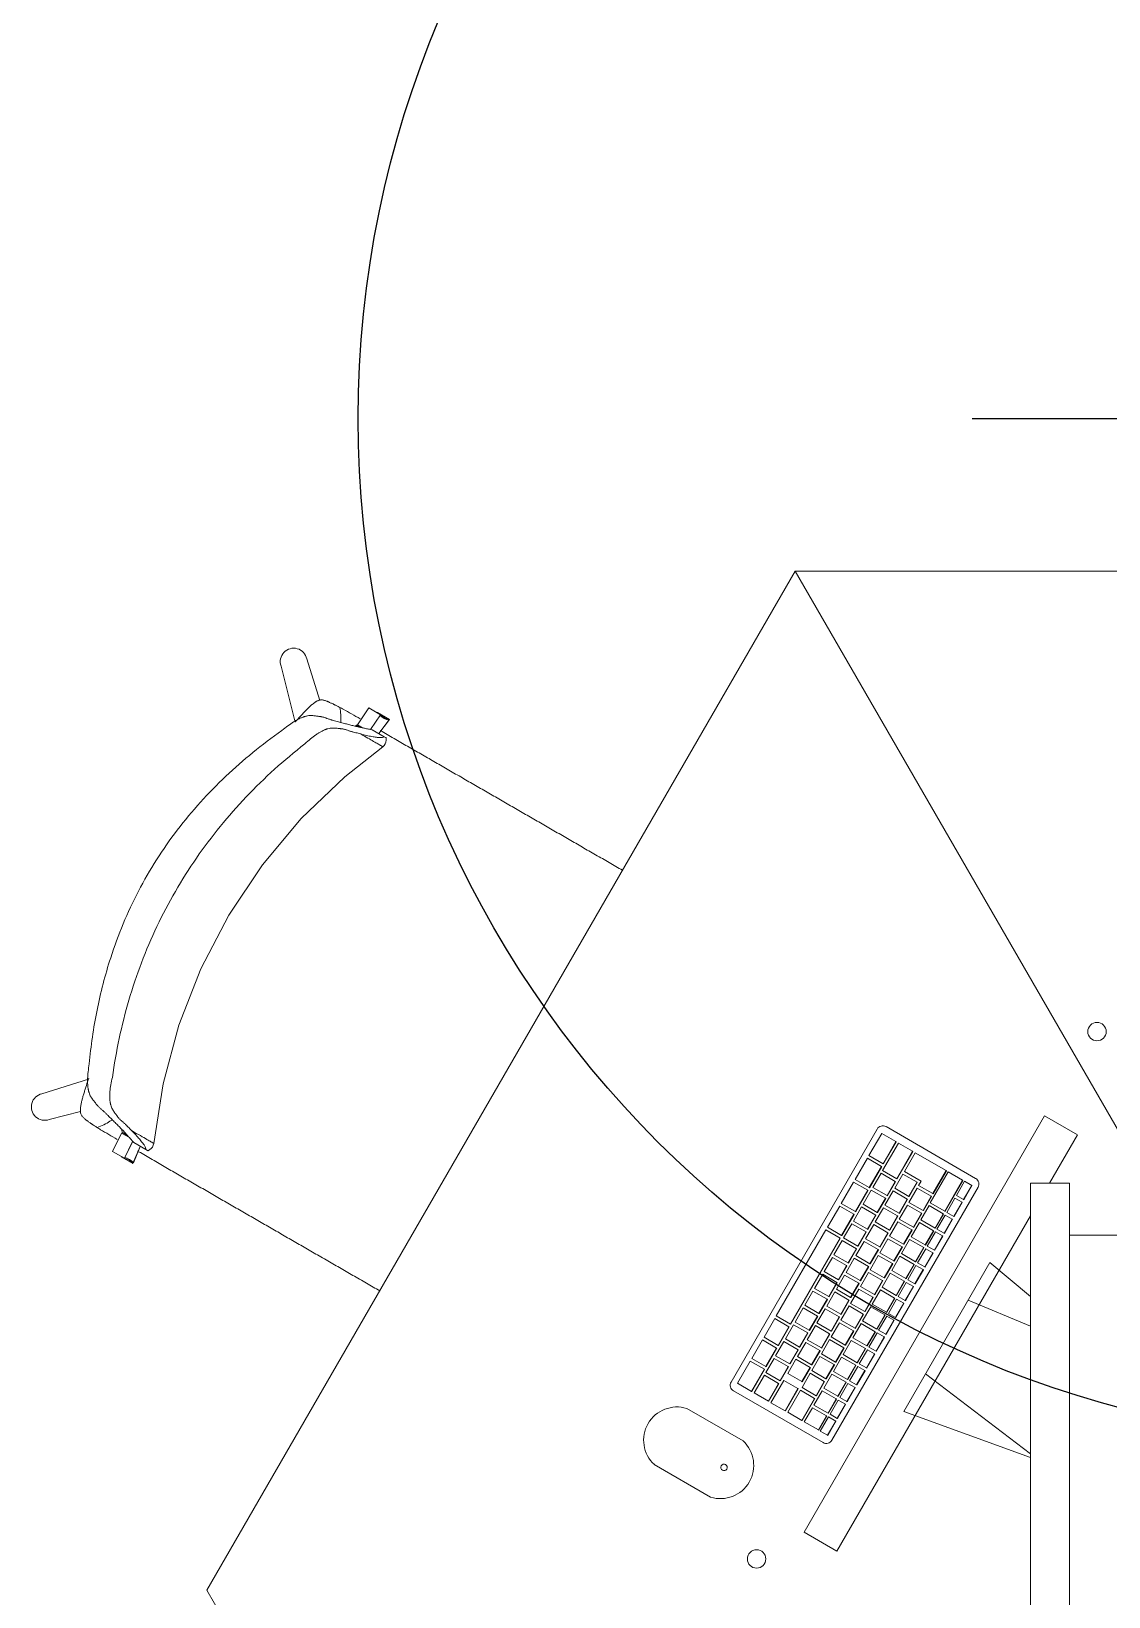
# Model space of a CAD drawing. Header units: millimetres. Extents: x 155920 to 295199, y -4084 to 97293.
# Drawn here: x 166889 to 167942, y 22626 to 24156 of the extents above; entities that cross this region are included whole.
import ezdxf

# ---------------------------------------------------------------- set-up
doc = ezdxf.new("R2010")
doc.units = ezdxf.units.MM
doc.header["$MEASUREMENT"] = 0
for name, color, linetype, lineweight in [('A-GENM', 8, 'CONTINUOUS', 9), ('E-ELEC-EQPM', 8, 'CONTINUOUS', 9), ('I-FURN', 8, 'CONTINUOUS', 9)]:
    doc.layers.add(name, color=color, linetype=linetype, lineweight=lineweight)
doc.layers.add('Social Distancing', color=7, linetype='CONTINUOUS')

msp = doc.modelspace()

# ---------------------------------------------------------------- linework, layer by layer
at = {"layer": 'A-GENM'}
for p, q in [((167572.9, 22836), (167715.6, 23083.3)), ((167720.1, 23079), (167707.6, 23057.3)), ((167733.9, 23071), (167720.1, 23079)), ((167724.3, 23085.6), (167811.9, 23035)), ((167736.4, 23069.5), (167720.9, 23042.7)), ((167721.4, 23049.4), (167733.9, 23071)), ((167734.1, 23070.9), (167721.6, 23049.2)), ((167733.9, 23071), (167734.1, 23070.9)), ((167734.8, 23034.7), (167750.3, 23061.5)), ((167750.5, 23061.4), (167735, 23034.6)), ((167750.3, 23061.5), (167736.4, 23069.5)), ((167752.8, 23060.1), (167742.3, 23041.9)), ((167750.3, 23061.5), (167750.5, 23061.4)), ((167783, 23042.6), (167752.8, 23060.1)), ((167706.1, 23054.7), (167694.1, 23033.9)), ((167719.9, 23046.8), (167706.1, 23054.7)), ((167707.6, 23057.3), (167721.4, 23049.4)), ((167707.9, 23026), (167719.9, 23046.8)), ((167720.1, 23046.6), (167708.1, 23025.8)), ((167719.9, 23046.8), (167720.1, 23046.6)), ((167721.4, 23049.4), (167721.6, 23049.2)), ((167692.6, 23031.3), (167680.6, 23010.6)), ((167706.4, 23023.4), (167692.6, 23031.3)), ((167694.1, 23033.9), (167707.9, 23026)), ((167719.4, 23040.1), (167711.4, 23026.2)), ((167733.3, 23032.1), (167719.4, 23040.1)), ((167720.9, 23042.7), (167734.8, 23034.7)), ((167725.3, 23018.2), (167733.3, 23032.1)), ((167733.5, 23032), (167725.5, 23018.1)), ((167740.8, 23039.3), (167732.8, 23025.4)), ((167733.3, 23032.1), (167733.5, 23032)), ((167734.8, 23034.7), (167735, 23034.6)), ((167754.6, 23031.3), (167740.8, 23039.3)), ((167742.3, 23041.9), (167758.7, 23032.4)), ((167746.6, 23017.4), (167754.6, 23031.3)), ((167754.9, 23031.2), (167746.9, 23017.3)), ((167754.6, 23031.3), (167754.9, 23031.2)), ((167758.7, 23032.4), (167756.2, 23028.1)), ((167785.1, 23041.4), (167767.6, 23011.1)), ((167770, 23020.1), (167783, 23042.6)), ((167783.3, 23042.5), (167770.3, 23020)), ((167781.7, 23003), (167799.2, 23033.3)), ((167799.4, 23033.1), (167781.9, 23002.8)), ((167783, 23042.6), (167783.3, 23042.5)), ((167799.2, 23033.3), (167785.1, 23041.4)), ((167801.1, 23032.2), (167793.1, 23018.3)), ((167799.2, 23033.3), (167799.4, 23033.1)), ((167808.1, 23028.2), (167801.1, 23032.2)), ((167814.3, 23026.4), (167671.5, 22779.1)), ((167694.4, 23002.6), (167706.4, 23023.4)), ((167706.6, 23023.2), (167694.6, 23002.4)), ((167709.9, 23023.6), (167701.9, 23009.8)), ((167706.4, 23023.4), (167706.6, 23023.2)), ((167707.9, 23026), (167708.1, 23025.8)), ((167723.8, 23015.6), (167709.9, 23023.6)), ((167711.4, 23026.2), (167725.3, 23018.2)), ((167715.8, 23001.8), (167723.8, 23015.6)), ((167724, 23015.5), (167716, 23001.6)), ((167731.3, 23022.8), (167723.3, 23009)), ((167723.8, 23015.6), (167724, 23015.5)), ((167725.3, 23018.2), (167725.5, 23018.1)), ((167745.1, 23014.8), (167731.3, 23022.8)), ((167732.8, 23025.4), (167746.6, 23017.4)), ((167737.1, 23001), (167745.1, 23014.8)), ((167745.4, 23014.7), (167737.4, 23000.8)), ((167745.1, 23014.8), (167745.4, 23014.7)), ((167746.6, 23017.4), (167746.9, 23017.3)), ((167754.7, 23025.5), (167746.7, 23011.6)), ((167768.5, 23017.5), (167754.7, 23025.5)), ((167756.2, 23028.1), (167770, 23020.1)), ((167760.5, 23003.6), (167768.5, 23017.5)), ((167768.8, 23017.4), (167760.8, 23003.5)), ((167768.5, 23017.5), (167768.8, 23017.4)), ((167770, 23020.1), (167770.3, 23020)), ((167791.6, 23015.7), (167783.6, 23001.8)), ((167798.6, 23011.7), (167791.6, 23015.7)), ((167793.1, 23018.3), (167800.1, 23014.3)), ((167800.1, 23014.3), (167808.1, 23028.2)), ((167800.1, 23014.3), (167800.3, 23014.2)), ((167808.3, 23028), (167800.3, 23014.2)), ((167808.1, 23028.2), (167808.3, 23028)), ((167679.1, 23008), (167667.1, 22987.2)), ((167692.9, 23000), (167679.1, 23008)), ((167680.6, 23010.6), (167694.4, 23002.6)), ((167680.9, 22979.2), (167692.9, 23000)), ((167693.1, 22999.8), (167681.1, 22979.1)), ((167700.4, 23007.2), (167692.4, 22993.3)), ((167692.9, 23000), (167693.1, 22999.8)), ((167694.4, 23002.6), (167694.6, 23002.4)), ((167714.3, 22999.2), (167700.4, 23007.2)), ((167701.9, 23009.8), (167715.8, 23001.8)), ((167706.3, 22985.3), (167714.3, 22999.2)), ((167714.5, 22999), (167706.5, 22985.2)), ((167721.8, 23006.4), (167713.8, 22992.5)), ((167714.3, 22999.2), (167714.5, 22999)), ((167715.8, 23001.8), (167716, 23001.6)), ((167735.6, 22998.4), (167721.8, 23006.4)), ((167723.3, 23009), (167737.1, 23001)), ((167727.6, 22984.5), (167735.6, 22998.4)), ((167735.9, 22998.2), (167727.9, 22984.4)), ((167735.6, 22998.4), (167735.9, 22998.2)), ((167737.1, 23001), (167737.4, 23000.8)), ((167745.2, 23009), (167737.2, 22995.2)), ((167759, 23001), (167745.2, 23009)), ((167746.7, 23011.6), (167760.5, 23003.6)), ((167751, 22987.2), (167759, 23001)), ((167759.3, 23000.9), (167751.3, 22987)), ((167766.4, 23008.4), (167758.4, 22994.5)), ((167759, 23001), (167759.3, 23000.9)), ((167760.5, 23003.6), (167760.8, 23003.5)), ((167780.2, 23000.4), (167766.4, 23008.4)), ((167767.6, 23011.1), (167781.7, 23003)), ((167772.2, 22986.5), (167780.2, 23000.4)), ((167780.4, 23000.2), (167772.4, 22986.4)), ((167782.1, 22999.2), (167774.1, 22985.4)), ((167780.2, 23000.4), (167780.4, 23000.2)), ((167781.7, 23003), (167781.9, 23002.8)), ((167789.1, 22995.3), (167782.1, 22999.2)), ((167783.6, 23001.8), (167790.6, 22997.9)), ((167790.6, 22997.9), (167798.6, 23011.7)), ((167798.8, 23011.6), (167790.8, 22997.7)), ((167798.6, 23011.7), (167798.8, 23011.6)), ((167665.6, 22984.6), (167617.1, 22900.6)), ((167679.4, 22976.6), (167665.6, 22984.6)), ((167667.1, 22987.2), (167680.9, 22979.2)), ((167690.9, 22990.7), (167682.9, 22976.9)), ((167704.8, 22982.7), (167690.9, 22990.7)), ((167692.4, 22993.3), (167706.3, 22985.3)), ((167712.3, 22989.9), (167704.3, 22976.1)), ((167706.3, 22985.3), (167706.5, 22985.2)), ((167726.1, 22981.9), (167712.3, 22989.9)), ((167713.8, 22992.5), (167727.6, 22984.5)), ((167727.6, 22984.5), (167727.9, 22984.4)), ((167735.7, 22992.6), (167727.7, 22978.7)), ((167749.5, 22984.6), (167735.7, 22992.6)), ((167737.2, 22995.2), (167751, 22987.2)), ((167741.5, 22970.7), (167749.5, 22984.6)), ((167749.8, 22984.4), (167741.8, 22970.6)), ((167756.9, 22991.9), (167748.9, 22978)), ((167749.5, 22984.6), (167749.8, 22984.4)), ((167751, 22987.2), (167751.3, 22987)), ((167770.7, 22983.9), (167756.9, 22991.9)), ((167758.4, 22994.5), (167772.2, 22986.5)), ((167762.7, 22970.1), (167770.7, 22983.9)), ((167770.9, 22983.8), (167762.9, 22969.9)), ((167770.7, 22983.9), (167770.9, 22983.8)), ((167772.2, 22986.5), (167772.4, 22986.4)), ((167774.1, 22985.4), (167781.1, 22981.4)), ((167781.1, 22981.4), (167789.1, 22995.3)), ((167789.3, 22995.1), (167781.3, 22981.3)), ((167789.1, 22995.3), (167789.3, 22995.1)), ((167790.6, 22997.9), (167790.8, 22997.7)), ((167630.9, 22892.6), (167679.4, 22976.6)), ((167679.6, 22976.5), (167631.1, 22892.5)), ((167681.4, 22974.3), (167673.4, 22960.4)), ((167679.4, 22976.6), (167679.6, 22976.5)), ((167680.9, 22979.2), (167681.1, 22979.1)), ((167695.3, 22966.3), (167681.4, 22974.3)), ((167682.9, 22976.9), (167696.8, 22968.9)), ((167702.8, 22973.5), (167694.8, 22959.6)), ((167696.8, 22968.9), (167704.8, 22982.7)), ((167696.8, 22968.9), (167697, 22968.7)), ((167705, 22982.6), (167697, 22968.7)), ((167716.6, 22965.5), (167702.8, 22973.5)), ((167704.3, 22976.1), (167718.1, 22968.1)), ((167704.8, 22982.7), (167705, 22982.6)), ((167718.1, 22968.1), (167726.1, 22981.9)), ((167718.1, 22968.1), (167718.4, 22967.9)), ((167726.2, 22976.1), (167718.2, 22962.3)), ((167726.4, 22981.8), (167718.4, 22967.9)), ((167726.1, 22981.9), (167726.4, 22981.8)), ((167740, 22968.1), (167726.2, 22976.1)), ((167727.7, 22978.7), (167741.5, 22970.7)), ((167732, 22954.3), (167740, 22968.1)), ((167740.3, 22968), (167732.3, 22954.1)), ((167747.4, 22975.4), (167739.4, 22961.6)), ((167740, 22968.1), (167740.3, 22968)), ((167741.5, 22970.7), (167741.8, 22970.6)), ((167761.2, 22967.5), (167747.4, 22975.4)), ((167748.9, 22978), (167762.7, 22970.1)), ((167762.7, 22970.1), (167762.9, 22969.9)), ((167772.6, 22982.8), (167764.6, 22968.9)), ((167764.6, 22968.9), (167771.6, 22964.9)), ((167771.6, 22964.9), (167779.6, 22978.8)), ((167779.8, 22978.7), (167771.8, 22964.8)), ((167779.6, 22978.8), (167772.6, 22982.8)), ((167779.6, 22978.8), (167779.8, 22978.7)), ((167781.1, 22981.4), (167781.3, 22981.3)), ((167671.9, 22957.8), (167663.9, 22943.9)), ((167685.8, 22949.8), (167671.9, 22957.8)), ((167673.4, 22960.4), (167687.3, 22952.4)), ((167693.3, 22957), (167685.3, 22943.1)), ((167687.3, 22952.4), (167695.3, 22966.3)), ((167687.3, 22952.4), (167687.5, 22952.3)), ((167695.5, 22966.1), (167687.5, 22952.3)), ((167707.1, 22949), (167693.3, 22957)), ((167694.8, 22959.6), (167708.6, 22951.6)), ((167695.3, 22966.3), (167695.5, 22966.1)), ((167708.6, 22951.6), (167716.6, 22965.5)), ((167716.7, 22959.7), (167708.7, 22945.8)), ((167716.9, 22965.3), (167708.9, 22951.5)), ((167716.6, 22965.5), (167716.9, 22965.3)), ((167730.5, 22951.7), (167716.7, 22959.7)), ((167718.2, 22962.3), (167732, 22954.3)), ((167737.9, 22959), (167729.9, 22945.1)), ((167732, 22954.3), (167732.3, 22954.1)), ((167751.7, 22951), (167737.9, 22959)), ((167739.4, 22961.6), (167753.2, 22953.6)), ((167753.2, 22953.6), (167761.2, 22967.5)), ((167753.2, 22953.6), (167753.4, 22953.5)), ((167761.4, 22967.3), (167753.4, 22953.5)), ((167763.1, 22966.3), (167755.1, 22952.5)), ((167755.1, 22952.5), (167762.1, 22948.5)), ((167761.2, 22967.5), (167761.4, 22967.3)), ((167762.1, 22948.5), (167770.1, 22962.3)), ((167770.3, 22962.2), (167762.3, 22948.4)), ((167770.1, 22962.3), (167763.1, 22966.3)), ((167770.1, 22962.3), (167770.3, 22962.2)), ((167771.6, 22964.9), (167771.8, 22964.8)), ((167662.4, 22941.3), (167654.4, 22927.5)), ((167676.3, 22933.4), (167662.4, 22941.3)), ((167663.9, 22943.9), (167677.8, 22936)), ((167683.8, 22940.5), (167675.8, 22926.7)), ((167677.8, 22936), (167685.8, 22949.8)), ((167686, 22949.7), (167678, 22935.8)), ((167697.6, 22932.6), (167683.8, 22940.5)), ((167685.3, 22943.1), (167699.1, 22935.2)), ((167685.8, 22949.8), (167686, 22949.7)), ((167699.1, 22935.2), (167707.1, 22949)), ((167707.2, 22943.2), (167699.2, 22929.3)), ((167707.4, 22948.9), (167699.4, 22935)), ((167707.1, 22949), (167707.4, 22948.9)), ((167721, 22935.2), (167707.2, 22943.2)), ((167708.6, 22951.6), (167708.9, 22951.5)), ((167708.7, 22945.8), (167722.5, 22937.8)), ((167728.4, 22942.5), (167720.4, 22928.7)), ((167722.5, 22937.8), (167730.5, 22951.7)), ((167722.5, 22937.8), (167722.8, 22937.7)), ((167730.8, 22951.5), (167722.8, 22937.7)), ((167742.2, 22934.6), (167728.4, 22942.5)), ((167729.9, 22945.1), (167743.7, 22937.2)), ((167730.5, 22951.7), (167730.8, 22951.5)), ((167743.7, 22937.2), (167751.7, 22951)), ((167743.7, 22937.2), (167743.9, 22937)), ((167751.9, 22950.9), (167743.9, 22937)), ((167753.6, 22949.9), (167745.6, 22936)), ((167751.7, 22951), (167751.9, 22950.9)), ((167752.6, 22932), (167760.6, 22945.9)), ((167760.8, 22945.8), (167752.8, 22931.9)), ((167760.6, 22945.9), (167753.6, 22949.9)), ((167760.6, 22945.9), (167760.8, 22945.8)), ((167762.1, 22948.5), (167762.3, 22948.4)), ((167652.9, 22924.9), (167644.9, 22911)), ((167666.8, 22916.9), (167652.9, 22924.9)), ((167654.4, 22927.5), (167668.3, 22919.5)), ((167674.3, 22924.1), (167666.3, 22910.2)), ((167668.3, 22919.5), (167676.3, 22933.4)), ((167676.5, 22933.2), (167668.5, 22919.4)), ((167688.1, 22916.1), (167674.3, 22924.1)), ((167675.8, 22926.7), (167689.6, 22918.7)), ((167676.3, 22933.4), (167676.5, 22933.2)), ((167677.8, 22936), (167678, 22935.8)), ((167689.6, 22918.7), (167697.6, 22932.6)), ((167697.7, 22926.7), (167689.7, 22912.9)), ((167697.9, 22932.4), (167689.9, 22918.6)), ((167697.6, 22932.6), (167697.9, 22932.4)), ((167711.5, 22918.8), (167697.7, 22926.7)), ((167699.1, 22935.2), (167699.4, 22935)), ((167699.2, 22929.3), (167713, 22921.4)), ((167718.9, 22926.1), (167710.9, 22912.2)), ((167713, 22921.4), (167721, 22935.2)), ((167721.3, 22935.1), (167713.3, 22921.2)), ((167732.7, 22918.1), (167718.9, 22926.1)), ((167720.4, 22928.7), (167734.2, 22920.7)), ((167721, 22935.2), (167721.3, 22935.1)), ((167734.2, 22920.7), (167742.2, 22934.6)), ((167742.4, 22934.4), (167734.4, 22920.6)), ((167744.1, 22933.4), (167736.1, 22919.6)), ((167742.2, 22934.6), (167742.4, 22934.4)), ((167743.1, 22915.6), (167751.1, 22929.4)), ((167751.3, 22929.3), (167743.3, 22915.4)), ((167751.1, 22929.4), (167744.1, 22933.4)), ((167745.6, 22936), (167752.6, 22932)), ((167751.1, 22929.4), (167751.3, 22929.3)), ((167752.6, 22932), (167752.8, 22931.9)), ((167643.4, 22908.4), (167635.4, 22894.6)), ((167657.3, 22900.5), (167643.4, 22908.4)), ((167644.9, 22911), (167658.8, 22903.1)), ((167664.8, 22907.6), (167656.8, 22893.8)), ((167658.8, 22903.1), (167666.8, 22916.9)), ((167667, 22916.8), (167659, 22902.9)), ((167678.6, 22899.7), (167664.8, 22907.6)), ((167666.3, 22910.2), (167680.1, 22902.3)), ((167666.8, 22916.9), (167667, 22916.8)), ((167668.3, 22919.5), (167668.5, 22919.4)), ((167680.1, 22902.3), (167688.1, 22916.1)), ((167688.2, 22910.3), (167680.2, 22896.4)), ((167688.4, 22916), (167680.4, 22902.1)), ((167688.1, 22916.1), (167688.4, 22916)), ((167702, 22902.3), (167688.2, 22910.3)), ((167689.6, 22918.7), (167689.9, 22918.6)), ((167689.7, 22912.9), (167703.5, 22904.9)), ((167709.4, 22909.6), (167701.4, 22895.8)), ((167703.5, 22904.9), (167711.5, 22918.8)), ((167711.8, 22918.6), (167703.8, 22904.8)), ((167723.2, 22901.6), (167709.4, 22909.6)), ((167710.9, 22912.2), (167724.7, 22904.2)), ((167711.5, 22918.8), (167711.8, 22918.6)), ((167713, 22921.4), (167713.3, 22921.2)), ((167724.7, 22904.2), (167732.7, 22918.1)), ((167732.9, 22918), (167724.9, 22904.1)), ((167734.6, 22917), (167726.6, 22903.1)), ((167732.7, 22918.1), (167732.9, 22918)), ((167733.6, 22899.1), (167741.6, 22913)), ((167741.8, 22912.8), (167733.8, 22899)), ((167734.2, 22920.7), (167734.4, 22920.6)), ((167741.6, 22913), (167734.6, 22917)), ((167736.1, 22919.6), (167743.1, 22915.6)), ((167741.6, 22913), (167741.8, 22912.8)), ((167743.1, 22915.6), (167743.3, 22915.4)), ((167615.6, 22898), (167605.1, 22879.8)), ((167629.4, 22890), (167615.6, 22898)), ((167617.1, 22900.6), (167630.9, 22892.6)), ((167633.9, 22892), (167625.9, 22878.1)), ((167630.9, 22892.6), (167631.1, 22892.5)), ((167647.8, 22884), (167633.9, 22892)), ((167635.4, 22894.6), (167649.3, 22886.6)), ((167655.3, 22891.2), (167647.3, 22877.3)), ((167649.3, 22886.6), (167657.3, 22900.5)), ((167657.5, 22900.3), (167649.5, 22886.5)), ((167669.1, 22883.2), (167655.3, 22891.2)), ((167656.8, 22893.8), (167670.6, 22885.8)), ((167657.3, 22900.5), (167657.5, 22900.3)), ((167658.8, 22903.1), (167659, 22902.9)), ((167670.6, 22885.8), (167678.6, 22899.7)), ((167678.7, 22893.8), (167670.7, 22880)), ((167678.9, 22899.5), (167670.9, 22885.7)), ((167678.6, 22899.7), (167678.9, 22899.5)), ((167692.5, 22885.9), (167678.7, 22893.8)), ((167680.1, 22902.3), (167680.4, 22902.1)), ((167680.2, 22896.4), (167694, 22888.5)), ((167699.9, 22893.2), (167691.9, 22879.3)), ((167694, 22888.5), (167702, 22902.3)), ((167702.3, 22902.2), (167694.3, 22888.3)), ((167713.7, 22885.2), (167699.9, 22893.2)), ((167701.4, 22895.8), (167715.2, 22887.8)), ((167702, 22902.3), (167702.3, 22902.2)), ((167703.5, 22904.9), (167703.8, 22904.8)), ((167715.2, 22887.8), (167723.2, 22901.6)), ((167723.4, 22901.5), (167715.4, 22887.7)), ((167725.1, 22900.5), (167717.1, 22886.7)), ((167723.2, 22901.6), (167723.4, 22901.5)), ((167724.1, 22882.7), (167732.1, 22896.5)), ((167732.3, 22896.4), (167724.3, 22882.5)), ((167724.7, 22904.2), (167724.9, 22904.1)), ((167732.1, 22896.5), (167725.1, 22900.5)), ((167726.6, 22903.1), (167733.6, 22899.1)), ((167732.1, 22896.5), (167732.3, 22896.4)), ((167733.6, 22899.1), (167733.8, 22899)), ((167603.6, 22877.2), (167593.1, 22859)), ((167617.4, 22869.2), (167603.6, 22877.2)), ((167605.1, 22879.8), (167618.9, 22871.8)), ((167618.9, 22871.8), (167629.4, 22890)), ((167629.6, 22889.9), (167619.1, 22871.7)), ((167625.9, 22878.1), (167639.8, 22870.1)), ((167629.4, 22890), (167629.6, 22889.9)), ((167639.8, 22870.1), (167647.8, 22884)), ((167648, 22883.9), (167640, 22870)), ((167647.3, 22877.3), (167661.1, 22869.3)), ((167647.8, 22884), (167648, 22883.9)), ((167649.3, 22886.6), (167649.5, 22886.5)), ((167661.1, 22869.3), (167669.1, 22883.2)), ((167669.2, 22877.4), (167661.2, 22863.5)), ((167669.4, 22883.1), (167661.4, 22869.2)), ((167669.1, 22883.2), (167669.4, 22883.1)), ((167683, 22869.4), (167669.2, 22877.4)), ((167670.6, 22885.8), (167670.9, 22885.7)), ((167670.7, 22880), (167684.5, 22872)), ((167690.4, 22876.7), (167682.4, 22862.9)), ((167684.5, 22872), (167692.5, 22885.9)), ((167692.8, 22885.7), (167684.8, 22871.9)), ((167704.2, 22868.7), (167690.4, 22876.7)), ((167691.9, 22879.3), (167705.7, 22871.3)), ((167692.5, 22885.9), (167692.8, 22885.7)), ((167694, 22888.5), (167694.3, 22888.3)), ((167705.7, 22871.3), (167713.7, 22885.2)), ((167713.9, 22885.1), (167705.9, 22871.2)), ((167715.6, 22884.1), (167707.6, 22870.2)), ((167713.7, 22885.2), (167713.9, 22885.1)), ((167714.6, 22866.2), (167722.6, 22880.1)), ((167722.8, 22879.9), (167714.8, 22866.1)), ((167715.2, 22887.8), (167715.4, 22887.7)), ((167722.6, 22880.1), (167715.6, 22884.1)), ((167717.1, 22886.7), (167724.1, 22882.7)), ((167722.6, 22880.1), (167722.8, 22879.9)), ((167724.1, 22882.7), (167724.3, 22882.5)), ((167606.9, 22851), (167617.4, 22869.2)), ((167617.6, 22869.1), (167607.1, 22850.9)), ((167624.4, 22875.5), (167616.4, 22861.7)), ((167616.4, 22861.7), (167630.3, 22853.7)), ((167617.4, 22869.2), (167617.6, 22869.1)), ((167618.9, 22871.8), (167619.1, 22871.7)), ((167638.3, 22867.5), (167624.4, 22875.5)), ((167630.3, 22853.7), (167638.3, 22867.5)), ((167638.5, 22867.4), (167630.5, 22853.6)), ((167645.8, 22874.7), (167637.8, 22860.9)), ((167637.8, 22860.9), (167651.6, 22852.9)), ((167638.3, 22867.5), (167638.5, 22867.4)), ((167639.8, 22870.1), (167640, 22870)), ((167659.6, 22866.7), (167645.8, 22874.7)), ((167651.6, 22852.9), (167659.6, 22866.7)), ((167659.7, 22860.9), (167651.7, 22847.1)), ((167659.9, 22866.6), (167651.9, 22852.8)), ((167659.6, 22866.7), (167659.9, 22866.6)), ((167673.5, 22853), (167659.7, 22860.9)), ((167661.1, 22869.3), (167661.4, 22869.2)), ((167661.2, 22863.5), (167675, 22855.5)), ((167675, 22855.5), (167683, 22869.4)), ((167683.3, 22869.3), (167675.3, 22855.4)), ((167682.4, 22862.9), (167696.2, 22854.9)), ((167683, 22869.4), (167683.3, 22869.3)), ((167684.5, 22872), (167684.8, 22871.9)), ((167696.2, 22854.9), (167704.2, 22868.7)), ((167704.4, 22868.6), (167696.4, 22854.7)), ((167706.1, 22867.6), (167698.1, 22853.8)), ((167704.2, 22868.7), (167704.4, 22868.6)), ((167705.1, 22849.8), (167713.1, 22863.6)), ((167713.3, 22863.5), (167705.3, 22849.6)), ((167705.7, 22871.3), (167705.9, 22871.2)), ((167713.1, 22863.6), (167706.1, 22867.6)), ((167707.6, 22870.2), (167714.6, 22866.2)), ((167713.1, 22863.6), (167713.3, 22863.5)), ((167714.6, 22866.2), (167714.8, 22866.1)), ((167591.6, 22856.4), (167579.1, 22834.8)), ((167605.4, 22848.4), (167591.6, 22856.4)), ((167592.9, 22826.8), (167605.4, 22848.4)), ((167593.1, 22859), (167606.9, 22851)), ((167605.6, 22848.3), (167593.1, 22826.6)), ((167605.4, 22848.4), (167605.6, 22848.3)), ((167614.9, 22859.1), (167606.9, 22845.2)), ((167606.9, 22851), (167607.1, 22850.9)), ((167606.9, 22845.2), (167620.8, 22837.2)), ((167628.8, 22851.1), (167614.9, 22859.1)), ((167620.8, 22837.2), (167628.8, 22851.1)), ((167629, 22851), (167621, 22837.1)), ((167636.3, 22858.3), (167628.3, 22844.4)), ((167628.8, 22851.1), (167629, 22851)), ((167630.3, 22853.7), (167630.5, 22853.6)), ((167650.1, 22850.3), (167636.3, 22858.3)), ((167642.1, 22836.4), (167650.1, 22850.3)), ((167650.4, 22850.2), (167642.4, 22836.3)), ((167650.1, 22850.3), (167650.4, 22850.2)), ((167651.6, 22852.9), (167651.9, 22852.8)), ((167651.7, 22847.1), (167665.5, 22839.1)), ((167665.5, 22839.1), (167673.5, 22853)), ((167673.8, 22852.8), (167665.8, 22839)), ((167680.9, 22860.3), (167672.9, 22846.4)), ((167672.9, 22846.4), (167686.7, 22838.4)), ((167673.5, 22853), (167673.8, 22852.8)), ((167675, 22855.5), (167675.3, 22855.4)), ((167694.7, 22852.3), (167680.9, 22860.3)), ((167686.7, 22838.4), (167694.7, 22852.3)), ((167694.9, 22852.1), (167686.9, 22838.3)), ((167696.6, 22851.2), (167688.6, 22837.3)), ((167694.7, 22852.3), (167694.9, 22852.1)), ((167695.6, 22833.3), (167703.6, 22847.2)), ((167703.8, 22847), (167695.8, 22833.2)), ((167696.2, 22854.9), (167696.4, 22854.7)), ((167703.6, 22847.2), (167696.6, 22851.2)), ((167698.1, 22853.8), (167705.1, 22849.8)), ((167703.6, 22847.2), (167703.8, 22847)), ((167705.1, 22849.8), (167705.3, 22849.6)), ((167579.1, 22834.8), (167592.9, 22826.8)), ((167605.5, 22842.6), (167595.5, 22825.3)), ((167619.3, 22834.6), (167605.5, 22842.6)), ((167609.3, 22817.3), (167619.3, 22834.6)), ((167619.5, 22834.5), (167609.5, 22817.2)), ((167624.3, 22837.5), (167611.8, 22815.8)), ((167619.3, 22834.6), (167619.5, 22834.5)), ((167620.8, 22837.2), (167621, 22837.1)), ((167638.1, 22829.5), (167624.3, 22837.5)), ((167628.3, 22844.4), (167642.1, 22836.4)), ((167642.1, 22836.4), (167642.4, 22836.3)), ((167650.2, 22844.5), (167642.2, 22830.6)), ((167642.2, 22830.6), (167656, 22822.6)), ((167664, 22836.5), (167650.2, 22844.5)), ((167656, 22822.6), (167664, 22836.5)), ((167664.3, 22836.4), (167656.3, 22822.5)), ((167671.4, 22843.8), (167663.4, 22830)), ((167663.4, 22830), (167677.2, 22822)), ((167664, 22836.5), (167664.3, 22836.4)), ((167665.5, 22839.1), (167665.8, 22839)), ((167685.2, 22835.8), (167671.4, 22843.8)), ((167677.2, 22822), (167685.2, 22835.8)), ((167685.4, 22835.7), (167677.4, 22821.8)), ((167687.1, 22834.7), (167679.1, 22820.8)), ((167685.2, 22835.8), (167685.4, 22835.7)), ((167686.1, 22816.9), (167694.1, 22830.7)), ((167694.3, 22830.6), (167686.3, 22816.7)), ((167686.7, 22838.4), (167686.9, 22838.3)), ((167694.1, 22830.7), (167687.1, 22834.7)), ((167688.6, 22837.3), (167695.6, 22833.3)), ((167694.1, 22830.7), (167694.3, 22830.6)), ((167695.6, 22833.3), (167695.8, 22833.2)), ((167662.8, 22776.8), (167575.2, 22827.3)), ((167592.9, 22826.8), (167593.1, 22826.6)), ((167595.5, 22825.3), (167609.3, 22817.3)), ((167609.3, 22817.3), (167609.5, 22817.2)), ((167611.8, 22815.8), (167625.6, 22807.9)), ((167625.6, 22807.9), (167638.1, 22829.5)), ((167638.4, 22829.4), (167625.9, 22807.7)), ((167640.7, 22828), (167628.2, 22806.4)), ((167638.1, 22829.5), (167638.4, 22829.4)), ((167654.5, 22820), (167640.7, 22828)), ((167642, 22798.4), (167654.5, 22820)), ((167654.8, 22819.9), (167642.3, 22798.3)), ((167661.9, 22827.4), (167653.9, 22813.5)), ((167654.5, 22820), (167654.8, 22819.9)), ((167656, 22822.6), (167656.3, 22822.5)), ((167675.7, 22819.4), (167661.9, 22827.4)), ((167667.7, 22805.5), (167675.7, 22819.4)), ((167675.9, 22819.2), (167667.9, 22805.4)), ((167677.6, 22818.2), (167669.6, 22804.4)), ((167675.7, 22819.4), (167675.9, 22819.2)), ((167677.2, 22822), (167677.4, 22821.8)), ((167684.6, 22814.3), (167677.6, 22818.2)), ((167679.1, 22820.8), (167686.1, 22816.9)), ((167686.1, 22816.9), (167686.3, 22816.7)), ((167584.6, 22778.5), (167529.6, 22810.2)), ((167625.6, 22807.9), (167625.9, 22807.7)), ((167628.2, 22806.4), (167642, 22798.4)), ((167652.4, 22810.9), (167644.4, 22797)), ((167666.2, 22802.9), (167652.4, 22810.9)), ((167653.9, 22813.5), (167667.7, 22805.5)), ((167658.2, 22789.1), (167666.2, 22802.9)), ((167666.4, 22802.8), (167658.4, 22788.9)), ((167668.1, 22801.8), (167660.1, 22787.9)), ((167666.2, 22802.9), (167666.4, 22802.8)), ((167667.7, 22805.5), (167667.9, 22805.4)), ((167675.1, 22797.8), (167668.1, 22801.8)), ((167669.6, 22804.4), (167676.6, 22800.4)), ((167676.6, 22800.4), (167684.6, 22814.3)), ((167676.6, 22800.4), (167676.8, 22800.3)), ((167684.8, 22814.1), (167676.8, 22800.3)), ((167684.6, 22814.3), (167684.8, 22814.1)), ((167642, 22798.4), (167642.3, 22798.3)), ((167644.4, 22797), (167658.2, 22789.1)), ((167658.2, 22789.1), (167658.4, 22788.9)), ((167660.1, 22787.9), (167667.1, 22783.9)), ((167667.1, 22783.9), (167675.1, 22797.8)), ((167667.1, 22783.9), (167667.3, 22783.8)), ((167675.3, 22797.7), (167667.3, 22783.8)), ((167675.1, 22797.8), (167675.3, 22797.7)), ((167497.8, 22755.2), (167552.8, 22723.5))]:
    msp.add_line(p, q, dxfattribs=at)
for centre, radius, start, end in [((167721.1, 23080.1), 6.35, 60, 150), ((167808.8, 23029.5), 6.35, 330, 60), ((167578.4, 22832.8), 6.35, 150, 240), ((167519.9, 22779.1), 32.5, 72.6804, 227.3196), ((167562.5, 22754.5), 32.5, 252.6804, 47.3196), ((167666, 22782.3), 6.35, 240, 330), ((167566, 22752.5), 3.16, 60, 240), ((167566, 22752.5), 3.16, 240, 60)]:
    msp.add_arc(centre, radius, start, end, dxfattribs=at)
at = {"layer": 'E-ELEC-EQPM'}
for p, q in [((167865.5, 23030.4), (167903.6, 23030.4)), ((167865.5, 22230.4), (167865.5, 23030.4)), ((167865.5, 22230.4), (167865.5, 23030.4)), ((167865.5, 23030.4), (167903.6, 23030.4)), ((167903.6, 23030.4), (167903.6, 22979.6)), ((167903.6, 23030.4), (167903.6, 22230.4)), ((167903.6, 22979.6), (167995.5, 22979.6)), ((167903.6, 22979.6), (167995.5, 22979.6))]:
    msp.add_line(p, q, dxfattribs=at)
at = {"layer": 'I-FURN'}
for p, q in [((167635.5, 23628.5), (167060.6, 22632.6)), ((168785.5, 23628.6), (167635.5, 23628.5)), ((168190.6, 22667.3), (167635.5, 23628.5)), ((167635.5, 23628.5), (168190.6, 22667.3)), ((167133, 23535.8), (167146.9, 23480.9)), ((167171, 23502.1), (167158.2, 23542.9)), ((167207.6, 23478.4), (167218.8, 23494.9)), ((167218.8, 23494.9), (167230.3, 23488.3)), ((167230.3, 23488.3), (167220.6, 23473.8)), ((167238.9, 23483.7), (167227.3, 23490.3)), ((167207.1, 23477.6), (167207.3, 23477.8)), ((167209.7, 23476), (167207.1, 23477.6)), ((167212.7, 23475.4), (167207.6, 23478.4)), ((167222.1, 23473.5), (167233.9, 23466.7)), ((167228.5, 23469.8), (167238.9, 23483.7)), ((167228.6, 23469.8), (167238.4, 23482.9)), ((167232.5, 23457), (167233.8, 23458.3)), ((167233.8, 23458.3), (167234.9, 23459.9)), ((167234.9, 23459.9), (167235.5, 23461.3)), ((167235.5, 23461.3), (167235.9, 23463.5)), ((167235.9, 23463.5), (167235.7, 23465.7)), ((167195.4, 23427.7), (167232.5, 23457)), ((167152.8, 23386.7), (167195.4, 23427.7)), ((167114.8, 23341.4), (167152.8, 23386.7)), ((167082, 23292.2), (167114.8, 23341.4)), ((167054.7, 23239.8), (167082, 23292.2)), ((167033.2, 23184.7), (167054.7, 23239.8)), ((167017.8, 23127.6), (167033.2, 23184.7)), ((166944.8, 23132), (166899.3, 23117.7)), ((167008.6, 23069.2), (167017.8, 23127.6)), ((166906.4, 23092.6), (166937.2, 23100.3)), ((167879.1, 23096.2), (167644.2, 22689.3)), ((167911.3, 23077.7), (167879.1, 23096.2)), ((166968.4, 23061.4), (166977.2, 23079.3)), ((166977.2, 23079.3), (166984.8, 23074.9)), ((166977.7, 23080.1), (166982.8, 23077.1)), ((167884, 23030.4), (167911.3, 23077.7)), ((166980, 23054.7), (166968.4, 23061.4)), ((166988, 23071.2), (166980, 23054.7)), ((166988.1, 23071.1), (166980.5, 23055.5)), ((166988.2, 23049.6), (166995.4, 23066.3)), ((166988.7, 23050.4), (166995.5, 23066.3)), ((166989.1, 23070), (167000.9, 23063.2)), ((167004.6, 23063), (167002.7, 23062.1)), ((167006.4, 23064.5), (167004.6, 23063)), ((167007.3, 23065.7), (167006.4, 23064.5)), ((167008.1, 23067.4), (167007.3, 23065.7)), ((167008.6, 23069.2), (167008.1, 23067.4)), ((166976.7, 23056.2), (166988.2, 23049.6)), ((167676.3, 22670.7), (167865.5, 22998.4)), ((167741.6, 22807.1), (167825.8, 22952.9)), ((167825.8, 22952.9), (167865.5, 22919.5)), ((167804.5, 22916), (167865.5, 22890.5)), ((167762.9, 22844), (167865.5, 22765.9)), ((167865.5, 22762.1), (167741.6, 22807.1)), ((167676.3, 22670.7), (167644.2, 22689.3)), ((167060.6, 22632.6), (167635.6, 21636.7))]:
    msp.add_line(p, q, dxfattribs=at)
for centre, radius, start, end in [((167145.4, 23540.2), 13.1, 11.9662, 199.5824), ((167930.5, 23178.5), 9, 0, 180), ((167930.5, 23178.5), 9, 180, 0), ((166902.1, 23104.9), 13.1, 101.9896, 289.6059), ((167597.8, 22663.1), 9, 0, 180), ((167597.8, 22663.1), 9, 180, 0)]:
    msp.add_arc(centre, radius, start, end, dxfattribs=at)
for centre, start_param, end_param in [((167230.9, 23507.3), 0.238848, 0.322489), ((167242.5, 23500.7), 6.026179, 6.605675), ((167242, 23499.8), 6.026179, 6.605675), ((166975.3, 23038), 2.819103, 3.398599), ((166975.8, 23038.8), 2.819103, 3.398599)]:
    msp.add_ellipse(centre, major_axis=(-8.7, -15.1), ratio=0.978487, start_param=start_param, end_param=end_param, dxfattribs=at)
for points, knots in [([(167147, 23481.3), (167148.6, 23483), (167151.2, 23485.9), (167154.3, 23489.2), (167156, 23491), (167157.3, 23492.4), (167158.5, 23493.6), (167159.7, 23494.8), (167160.9, 23495.9), (167162.2, 23497.2), (167163.6, 23498.4), (167165, 23499.5), (167166.2, 23500.4), (167167.1, 23501), (167167.8, 23501.4), (167168.5, 23501.7), (167169.5, 23502.2), (167170.8, 23502.6), (167172.3, 23502.8), (167173.6, 23502.7), (167174.9, 23502.4), (167176.2, 23502.1), (167177.4, 23501.7), (167178.2, 23501.3), (167178.7, 23501.1), (167179.1, 23501), (167179.4, 23500.8), (167179.9, 23500.6), (167180.7, 23500.2), (167181.8, 23499.7), (167182.9, 23499.2), (167183.9, 23498.8), (167184.6, 23498.4), (167185.3, 23498), (167186.3, 23497.6), (167188, 23496.7), (167189.5, 23495.9), (167190.5, 23495.4)], [0, 0, 0, 0, 0.125, 0.1875, 0.21875, 0.25, 0.28125, 0.3125, 0.34375, 0.375, 0.40625, 0.4375, 0.46875, 0.484375, 0.5, 0.515625, 0.53125, 0.5625, 0.59375, 0.625, 0.65625, 0.6875, 0.71875, 0.734375, 0.742188, 0.75, 0.757812, 0.765625, 0.78125, 0.8125, 0.84375, 0.859375, 0.875, 0.890625, 0.90625, 0.9375, 1, 1, 1, 1]), ([(167191.4, 23480.3), (167191.4, 23480.7), (167191.6, 23483.3), (167191.5, 23488.3), (167190.9, 23493), (167190.5, 23495.4)], [0.93933321, 0.93933321, 0.93933321, 0.93933321, 0.94444444, 0.97222222, 1, 1, 1, 1]), ([(166945.6, 23146.9), (166947.2, 23164.5), (166952.2, 23199.5), (166967, 23256.7), (166991.9, 23316.9), (167030.1, 23376.7), (167069.8, 23420.6), (167105.3, 23451.7), (167124.1, 23465.9), (167133.8, 23472.7)], [-1, -1, -1, -1, -0.863636, -0.727273, -0.545455, -0.363636, -0.181818, -0.090909, 0, 0, 0, 0]), ([(167133.8, 23472.7), (167135.8, 23474.5), (167139.8, 23477.6), (167144.4, 23480.8), (167148, 23482.9), (167150.6, 23484.3), (167152.7, 23485.2), (167154.2, 23485.8), (167155, 23486.1), (167155.6, 23486.3), (167156.2, 23486.5), (167156.9, 23486.7), (167158.3, 23487.1), (167160.1, 23487.4), (167162.1, 23487.5), (167164.1, 23487.4), (167165.9, 23487.2), (167167.7, 23487), (167169.1, 23486.8), (167170.1, 23486.6), (167170.6, 23486.5), (167171, 23486.5), (167171.4, 23486.4), (167172, 23486.4), (167172.9, 23486.2), (167174, 23486), (167175.4, 23485.6), (167177.1, 23485), (167178.7, 23484.4), (167180.3, 23483.8), (167181.6, 23483.4), (167182.8, 23483.1), (167184.5, 23482.6), (167187.5, 23481.8), (167191.5, 23480.7), (167196, 23479.5), (167200.2, 23478.4), (167204.3, 23477.3), (167208.1, 23476.4), (167211.6, 23475.6), (167213.7, 23475.2), (167214.7, 23475)], [0, 0, 0, 0, 0.035714, 0.071429, 0.089286, 0.107143, 0.125, 0.133929, 0.138393, 0.142857, 0.147321, 0.151786, 0.160714, 0.178571, 0.196429, 0.214286, 0.232143, 0.25, 0.267857, 0.276786, 0.28125, 0.285714, 0.290179, 0.294643, 0.303571, 0.321429, 0.339286, 0.357143, 0.392857, 0.410714, 0.428571, 0.446429, 0.464286, 0.5, 0.571429, 0.642857, 0.714286, 0.785714, 0.857143, 0.928571, 1, 1, 1, 1]), ([(167210.9, 23469.5), (167209.3, 23469.9), (167206.9, 23470.5), (167204.1, 23471.2), (167202.6, 23471.6), (167201.3, 23472), (167200.2, 23472.3), (167198.8, 23472.8), (167197.4, 23473.3), (167196, 23473.8), (167194.8, 23474.1), (167193.7, 23474.3), (167192.9, 23474.5), (167192.4, 23474.5), (167192, 23474.5), (167191.6, 23474.6), (167191.1, 23474.6), (167190.2, 23474.7), (167188.8, 23474.9), (167187, 23475.1), (167185.1, 23475.2), (167183.2, 23475.2), (167181.1, 23475.1), (167179.3, 23474.7), (167178, 23474.4), (167177.3, 23474.1), (167176.7, 23473.9), (167176.1, 23473.7), (167175.3, 23473.3), (167174, 23472.7), (167172, 23471.7), (167169.5, 23470.3), (167166.2, 23468.1), (167161.8, 23464.8), (167158.2, 23461.5), (167156.3, 23459.7)], [0, 0, 0, 0, 0.125, 0.1875, 0.21875, 0.25, 0.28125, 0.3125, 0.375, 0.40625, 0.4375, 0.46875, 0.484375, 0.492188, 0.5, 0.507812, 0.515625, 0.53125, 0.5625, 0.59375, 0.625, 0.65625, 0.6875, 0.71875, 0.734375, 0.742188, 0.75, 0.757812, 0.765625, 0.78125, 0.8125, 0.84375, 0.875, 0.9375, 1, 1, 1, 1]), ([(167207.3, 23478.2), (167207, 23478.1), (167206.3, 23477.8), (167205.5, 23477.4), (167205.1, 23477.2)], [-0.8208889, -0.8208889, -0.8208889, -0.8208889, -0.6666667, -0.4718724, -0.4718724, -0.4718724, -0.4718724]), ([(167229.9, 23472.9), (167230.5, 23472.6), (167233.4, 23470.9), (167238.4, 23468), (167245.2, 23464.1), (167251.9, 23460.2), (167260.6, 23455.2), (167271.3, 23449), (167281.9, 23442.9), (167290.5, 23437.9), (167297.1, 23434.1), (167303.7, 23430.3), (167312.4, 23425.3), (167323.2, 23419.1), (167336, 23411.6), (167349.2, 23404.1), (167362.3, 23396.5), (167375.3, 23389), (167386.1, 23382.8), (167394.8, 23377.7), (167401.4, 23373.9), (167408, 23370.1), (167416.7, 23365.1), (167427.5, 23358.8), (167438.3, 23352.6), (167447.1, 23347.6), (167453.7, 23343.7), (167460.3, 23339.9), (167464.7, 23337.4), (167466.9, 23336.1), (167467, 23336)], [-0.8977274, -0.8977274, -0.8977274, -0.8977274, -0.8928571, -0.875, -0.8571429, -0.8392857, -0.8214286, -0.7857143, -0.75, -0.7321429, -0.7142857, -0.6964286, -0.6785714, -0.6428571, -0.6071429, -0.5714286, -0.5357143, -0.5, -0.4642857, -0.4464286, -0.4285714, -0.4107143, -0.3928571, -0.3571429, -0.3214286, -0.3035714, -0.2857143, -0.2678571, -0.25, -0.2492433, -0.2492433, -0.2492433, -0.2492433]), ([(167156.3, 23459.7), (167146.2, 23451.8), (167126.4, 23435.3), (167089.5, 23399.4), (167048.7, 23349.4), (167009.9, 23282.2), (166987, 23221.9), (166974.4, 23171.9), (166970, 23146.6), (166968.2, 23133.8)], [-1, -1, -1, -1, -0.9, -0.8, -0.6, -0.4, -0.2, -0.1, 0, 0, 0, 0]), ([(167210.9, 23469.5), (167213.5, 23468), (167218.1, 23465.3), (167223.7, 23462.1), (167227.8, 23459.7), (167230.1, 23458.4), (167231.3, 23457.7), (167232, 23457.3), (167232.4, 23457.1), (167232.5, 23457), (167232.5, 23457)], [0, 0, 0, 0, 0.1111111, 0.2222222, 0.3333333, 0.4444444, 0.5, 0.5555556, 0.6111111, 0.6625707, 0.6625707, 0.6625707, 0.6625707]), ([(166984.1, 23075.6), (166982.8, 23077.2), (166980.6, 23079.7), (166976.9, 23083.5), (166974, 23086.5), (166970.9, 23089.6), (166967.6, 23092.9), (166964.6, 23095.8), (166962.1, 23098.3), (166960.6, 23099.8), (166959.3, 23101), (166958, 23102.1), (166956.7, 23103.2), (166955.3, 23104.4), (166954.3, 23105.4), (166953.5, 23106.3), (166952.9, 23107), (166952.6, 23107.4), (166952.3, 23107.7), (166952.1, 23108), (166951.8, 23108.5), (166951.1, 23109.3), (166950.3, 23110.4), (166949.2, 23111.8), (166948.1, 23113.3), (166947, 23114.9), (166946.1, 23116.8), (166945.5, 23118.5), (166945.1, 23119.8), (166944.9, 23120.6), (166944.8, 23121.2), (166944.7, 23121.8), (166944.5, 23122.7), (166944.3, 23124.2), (166944.1, 23126.5), (166943.9, 23129.4), (166944, 23133.6), (166944.4, 23139.2), (166945.1, 23144.2), (166945.6, 23146.9)], [0, 0, 0, 0, 0.142857, 0.214286, 0.285714, 0.357143, 0.428571, 0.5, 0.535714, 0.571429, 0.589286, 0.607143, 0.642857, 0.660714, 0.678571, 0.696429, 0.705357, 0.709821, 0.714286, 0.71875, 0.723214, 0.732143, 0.75, 0.767857, 0.785714, 0.803571, 0.821429, 0.839286, 0.848214, 0.852679, 0.857143, 0.861607, 0.866071, 0.875, 0.892857, 0.910714, 0.928571, 0.964286, 1, 1, 1, 1]), ([(166953.4, 23084.7), (166952.5, 23085.3), (166951.1, 23086.2), (166949.4, 23087.3), (166948.5, 23087.9), (166947.8, 23088.4), (166947.2, 23088.8), (166946.3, 23089.4), (166945.3, 23090.1), (166944.3, 23090.8), (166943.6, 23091.3), (166943.2, 23091.6), (166942.9, 23091.9), (166942.5, 23092.1), (166942.1, 23092.4), (166941.4, 23093), (166940.5, 23093.8), (166939.5, 23094.7), (166938.7, 23095.7), (166937.9, 23096.9), (166937.3, 23098.2), (166937, 23099.5), (166936.9, 23100.6), (166936.9, 23101.4), (166936.9, 23102.2), (166936.9, 23103.3), (166937.1, 23104.8), (166937.4, 23106.5), (166937.7, 23108.4), (166938.1, 23110.1), (166938.5, 23111.7), (166939, 23113.3), (166939.4, 23115), (166939.9, 23116.8), (166940.7, 23119.2), (166942, 23123.6), (166943.2, 23127.2), (166943.9, 23129.5)], [0, 0, 0, 0, 0.0625, 0.09375, 0.109375, 0.125, 0.140625, 0.15625, 0.1875, 0.21875, 0.234375, 0.242188, 0.25, 0.257812, 0.265625, 0.28125, 0.3125, 0.34375, 0.375, 0.40625, 0.4375, 0.46875, 0.484375, 0.5, 0.515625, 0.53125, 0.5625, 0.59375, 0.625, 0.65625, 0.6875, 0.71875, 0.75, 0.78125, 0.8125, 0.875, 1, 1, 1, 1]), ([(166968.2, 23133.8), (166967.6, 23131.3), (166966.5, 23126.5), (166965.8, 23121.1), (166965.6, 23117.1), (166965.6, 23114.3), (166965.7, 23112), (166965.9, 23110.5), (166966, 23109.7), (166966.1, 23109.1), (166966.2, 23108.5), (166966.3, 23107.7), (166966.7, 23106.4), (166967.3, 23104.7), (166968.2, 23102.8), (166969.2, 23101.1), (166970.2, 23099.6), (166971.3, 23098.1), (166972.1, 23097), (166972.7, 23096.2), (166973, 23095.8), (166973.2, 23095.5), (166973.4, 23095.2), (166973.7, 23094.8), (166974.2, 23094.1), (166974.9, 23093.3), (166975.8, 23092.5), (166976.9, 23091.4), (166978.1, 23090.5), (166979.2, 23089.5), (166980.1, 23088.7), (166981, 23087.8), (166982.1, 23086.7), (166984.2, 23084.6), (166985.9, 23082.9), (166987, 23081.7)], [0, 0, 0, 0, 0.0625, 0.125, 0.15625, 0.1875, 0.21875, 0.234375, 0.242188, 0.25, 0.257812, 0.265625, 0.28125, 0.3125, 0.34375, 0.375, 0.40625, 0.4375, 0.46875, 0.484375, 0.492188, 0.5, 0.507812, 0.515625, 0.53125, 0.5625, 0.59375, 0.625, 0.6875, 0.71875, 0.75, 0.78125, 0.8125, 0.875, 1, 1, 1, 1]), ([(166953.4, 23084.7), (166955.7, 23085.6), (166960, 23087.4), (166964.8, 23090.1), (166967.4, 23091.9), (166968.1, 23092.4)], [0, 0, 0, 0, 0.02777778, 0.05555556, 0.06696683, 0.06696683, 0.06696683, 0.06696683]), ([(166977.4, 23082.9), (166977.5, 23082.4), (166977.5, 23081.4), (166977.7, 23080.5), (166977.7, 23080)], [-0.5281276, -0.5281276, -0.5281276, -0.5281276, -0.3333333, -0.1189454, -0.1189454, -0.1189454, -0.1189454]), ([(167008.6, 23069.2), (167008.6, 23069.2), (167008.5, 23069.3), (167008, 23069.6), (167007.3, 23070), (167005.5, 23071), (167002.2, 23073), (166995.9, 23076.6), (166990.3, 23079.8), (166987, 23081.7)], [0.3374293, 0.3374293, 0.3374293, 0.3374293, 0.3888889, 0.4444444, 0.5138889, 0.5833333, 0.7222222, 0.8611111, 1, 1, 1, 1]), ([(167229.7, 22924.9), (167229.7, 22925), (167225.3, 22927.5), (167216.5, 22932.6), (167203.2, 22940.3), (167190.1, 22947.8), (167179.2, 22954.1), (167170.4, 22959.2), (167163.8, 22963), (167157.2, 22966.8), (167148.5, 22971.8), (167137.8, 22978), (167127.1, 22984.2), (167118.5, 22989.2), (167112, 22992.9), (167105.4, 22996.7), (167096.7, 23001.7), (167086, 23007.9), (167075.2, 23014.2), (167066.4, 23019.2), (167059.8, 23023.1), (167053.1, 23026.9), (167044.4, 23031.9), (167033.6, 23038.2), (167020.6, 23045.7), (167007.2, 23053.4), (166997.9, 23058.8), (166993.1, 23061.6), (166992.7, 23061.8)], [-0.7503695, -0.7503695, -0.7503695, -0.7503695, -0.75, -0.7142857, -0.6785714, -0.6428571, -0.6071429, -0.5892857, -0.5714286, -0.5535714, -0.5357143, -0.5, -0.4642857, -0.4464286, -0.4285714, -0.4107143, -0.3928571, -0.3571429, -0.3214286, -0.3035714, -0.2857143, -0.2678571, -0.25, -0.2142857, -0.1785714, -0.1428571, -0.1071429, -0.103964, -0.103964, -0.103964, -0.103964])]:
    msp.add_open_spline(points, degree=3, knots=knots, dxfattribs=at)
for points in [[(167190.5, 23495.4), (167191.1, 23495.2), (167192.2, 23494.6), (167193.4, 23494), (167193.9, 23493.7)], [(167193.9, 23493.7), (167199.2, 23490.6), (167204.7, 23487.5), (167210.4, 23484.2)], [(167214.7, 23475), (167216, 23474.7), (167218.6, 23474.2), (167221, 23473.7), (167222.1, 23473.5)], [(167233.9, 23466.7), (167233.5, 23466.4), (167232.4, 23466), (167229.9, 23465.8), (167226.3, 23466.1), (167221.9, 23466.9), (167216.8, 23468), (167212.9, 23468.9), (167210.9, 23469.5)], [(167235, 23466.1), (167235.3, 23465.9), (167235.8, 23465.6), (167235.7, 23465.7), (167235.1, 23466), (167234.4, 23466.4), (167233.9, 23466.7)], [(166945.1, 23133), (166944.7, 23131.8), (166944.3, 23130.7), (166943.9, 23129.5)], [(166943.9, 23129.5), (166944.3, 23130.7), (166944.7, 23131.8), (166945.1, 23133)], [(166956.6, 23082.6), (166956.1, 23083), (166955, 23083.7), (166953.9, 23084.4), (166953.4, 23084.7)], [(166973, 23073.2), (166967.3, 23076.4), (166961.9, 23079.6), (166956.6, 23082.6)], [(166989.1, 23070), (166988.3, 23070.8), (166986.8, 23072.7), (166985.1, 23074.6), (166984.1, 23075.6)], [(166987, 23081.7), (166988.5, 23080.2), (166991.3, 23077.4), (166994.7, 23073.5), (166997.6, 23070), (166999.7, 23067.1), (167000.8, 23064.8), (167001, 23063.6), (167000.9, 23063.2)], [(167000.9, 23063.2), (167001.4, 23062.9), (167002.1, 23062.5), (167002.7, 23062.1), (167002.8, 23062.1), (167002.4, 23062.3), (167002, 23062.5)]]:
    msp.add_open_spline(points, degree=3, dxfattribs=at)
at = {"layer": 'Social Distancing'}
msp.add_line((167808.5, 23777.7), (168608.5, 23777.7), dxfattribs=at)
msp.add_line((167808.5, 23777.7), (168608.5, 23777.7), dxfattribs=at)
msp.add_circle((168208.5, 23777.7), 1000, dxfattribs=at)
msp.add_circle((168208.5, 23777.7), 1000, dxfattribs=at)

doc.saveas('drawing.dxf')
